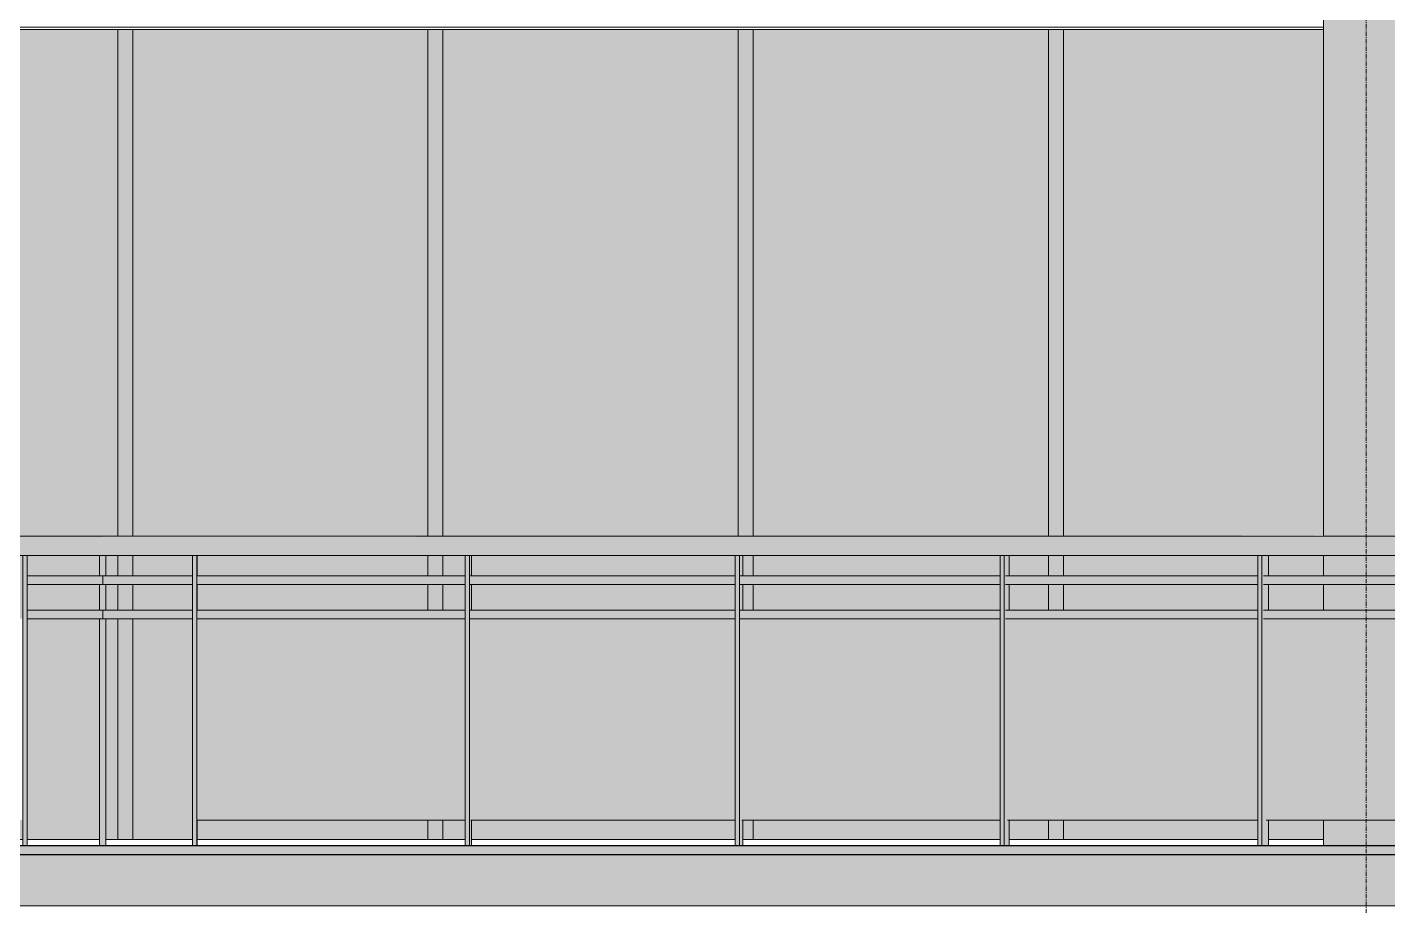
# Model space of a CAD drawing. Header units: inches. Extents: x -55396 to -733, y -290 to 853.
# Drawn here: x -11134.7 to -10976, y -6 to 96.5 of the extents above; entities that cross this region are included whole.
import ezdxf

# ---------------------------------------------------------------- set-up
doc = ezdxf.new("R2010")
doc.units = ezdxf.units.IN
doc.header["$MEASUREMENT"] = 0
doc.linetypes.add('Grid Line 1_2_', pattern=[0.875, 0.5, -0.125, 0.125, -0.125])
for name, color, linetype, lineweight in [('A-FLOR', 192, 'Continuous', 9), ('A-FLOR-HRAL', 11, 'Continuous', 9), ('A-GLAZ-CURT', 52, 'Continuous', 9), ('A-GLAZ-CWMG', 51, 'Continuous', 9), ('C-BLDG-PADS', 91, 'Continuous', 9), ('S-BEAM', 12, 'Continuous', 9), ('S-GRID', 1, 'Continuous', 9)]:
    doc.layers.add(name, color=color, linetype=linetype, lineweight=lineweight)

# ---------------------------------------------------------------- blocks, each defined once
blk = doc.blocks.new('Girt_C - 10_D-1180340-Section 6')
at = {"layer": 'S-BEAM'}
blk.add_line((-23370.39, 96.52), (-23090.89, 96.52), dxfattribs=at)
blk = doc.blocks.new('Railing - 3_4_-939654-Section 6')
at = {"layer": 'A-FLOR-HRAL'}
h = blk.add_hatch(color=256, dxfattribs=at)
h.paths.add_polyline_path([(-24243.02, 1), (-24243.02, 27.5), (-24243.77, 27.5), (-24243.77, 1)], flags=0)
h.paths.add_polyline_path([(-24243.39, 28.5), (-24243.02, 28.5), (-24243.02, 31.5), (-24243.77, 31.5), (-24243.77, 28.5)], flags=0)
h.paths.add_polyline_path([(-24243.02, 32.5), (-24243.02, 34.87), (-24243.77, 34.87), (-24243.77, 32.5), (-24243.39, 32.5)], flags=0)
for p, q in [((-24243.02, 34.87), (-24243.77, 34.87)), ((-24243.77, 32.5), (-24243.77, 34.87)), ((-24243.02, 32.5), (-24243.02, 34.87)), ((-24243.77, 28.5), (-24243.77, 31.5)), ((-24243.02, 28.5), (-24243.02, 31.5)), ((-24243.77, 1), (-24243.77, 27.5)), ((-24243.02, 1), (-24243.02, 27.5))]:
    blk.add_line(p, q, dxfattribs=at)
blk = doc.blocks.new('Railing - 2_ x 1_2_-V418-Section 6')
at = {"layer": 'A-FLOR-HRAL'}
blk.add_hatch(color=256, dxfattribs=at).paths.add_polyline_path([(-24234.57, 1), (-24234.07, 1), (-24234.07, 34.87), (-24234.57, 34.87), (-24234.57, 17.83)], flags=0)
for p, q in [((-24234.07, 34.87), (-24234.57, 34.87)), ((-24234.57, 1), (-24234.57, 34.87)), ((-24234.07, 1), (-24234.07, 34.87))]:
    blk.add_line(p, q, dxfattribs=at)
blk = doc.blocks.new('Railing - 2_ x 1_2_-V421-Section 6')
at = {"layer": 'A-FLOR-HRAL'}
blk.add_hatch(color=256, dxfattribs=at).paths.add_polyline_path([(-23222.79, 1), (-23222.29, 1), (-23222.29, 34.87), (-23222.79, 34.87), (-23222.79, 17.83)], flags=0)
for p, q in [((-23222.29, 34.87), (-23222.79, 34.87)), ((-23222.79, 1), (-23222.79, 34.87)), ((-23222.23, 34.87), (-23222.29, 34.87)), ((-23222.29, 1), (-23222.29, 34.87)), ((-23222.23, 32.5), (-23222.23, 34.87)), ((-23222.23, 28.5), (-23222.23, 31.5)), ((-23222.23, 1), (-23222.23, 4))]:
    blk.add_line(p, q, dxfattribs=at)
blk = doc.blocks.new('Railing - 2_ 8_-V422-Section 6')
at = {"layer": 'A-FLOR-HRAL'}
blk.add_hatch(color=256, dxfattribs=at).paths.add_polyline_path([(-23190.98, 4), (-23190.98, 27.5), (-23222.25, 27.5), (-23222.25, 4), (-23219.01, 4)], flags=0)
blk.add_line((-23222.29, 4), (-23190.98, 4), dxfattribs=at)
blk = doc.blocks.new('Railing - 2_ x 1_2_-V423-Section 6')
at = {"layer": 'A-FLOR-HRAL'}
for points in [[(-23190.98, 1), (-23190.48, 1), (-23190.48, 34.87), (-23190.98, 34.87), (-23190.98, 17.83)], [(-23190.25, 1), (-23190.32, 27.5), (-23190.43, 27.5), (-23190.43, 28.5), (-23190.25, 28.5), (-23190.25, 31.5), (-23190.43, 31.5), (-23190.43, 32.5), (-23190.25, 32.5), (-23190.25, 34.87), (-23190.48, 34.87), (-23190.48, 1), (-23190.32, 1)]]:
    blk.add_hatch(color=256, dxfattribs=at).paths.add_polyline_path(points, flags=0)
for p, q in [((-23190.48, 34.87), (-23190.98, 34.87)), ((-23190.98, 1), (-23190.98, 34.87)), ((-23190.25, 34.87), (-23190.48, 34.87)), ((-23190.48, 1), (-23190.48, 34.87)), ((-23190.25, 32.5), (-23190.25, 34.87)), ((-23190.25, 28.5), (-23190.25, 31.5)), ((-23190.25, 1), (-23190.25, 4))]:
    blk.add_line(p, q, dxfattribs=at)
blk = doc.blocks.new('Railing - 2_ 8_-V424-Section 6')
at = {"layer": 'A-FLOR-HRAL'}
blk.add_hatch(color=256, dxfattribs=at).paths.add_polyline_path([(-23159.5, 4), (-23159.5, 27.5), (-23190.32, 27.5), (-23190.32, 4), (-23184.45, 4)], flags=0)
blk.add_line((-23190.32, 4), (-23159.5, 4), dxfattribs=at)
blk = doc.blocks.new('Railing - 2_ x 1_2_-V425-Section 6')
at = {"layer": 'A-FLOR-HRAL'}
for points in [[(-23159.5, 1), (-23159.01, 1), (-23159.01, 34.87), (-23159.5, 34.87), (-23159.5, 17.83)], [(-23158.6, 1), (-23158.6, 4), (-23158.73, 4), (-23158.73, 27.5), (-23158.92, 27.5), (-23158.92, 28.5), (-23158.6, 28.5), (-23158.6, 31.5), (-23158.92, 31.5), (-23158.92, 32.5), (-23158.6, 32.5), (-23158.6, 34.87), (-23159.01, 34.87), (-23159.01, 1), (-23158.73, 1)]]:
    blk.add_hatch(color=256, dxfattribs=at).paths.add_polyline_path(points, flags=0)
for p, q in [((-23159.01, 34.87), (-23159.5, 34.87)), ((-23159.5, 1), (-23159.5, 34.87)), ((-23158.6, 34.87), (-23159.01, 34.87)), ((-23159.01, 1), (-23159.01, 34.87)), ((-23158.6, 32.5), (-23158.6, 34.87)), ((-23158.6, 28.5), (-23158.6, 31.5)), ((-23158.6, 1), (-23158.6, 4))]:
    blk.add_line(p, q, dxfattribs=at)
blk = doc.blocks.new('Railing - 2_ 8_-V426-Section 6')
at = {"layer": 'A-FLOR-HRAL'}
blk.add_hatch(color=256, dxfattribs=at).paths.add_polyline_path([(-23128.6, 4), (-23128.6, 27.5), (-23158.73, 27.5), (-23158.73, 4), (-23149.89, 4)], flags=0)
blk.add_line((-23158.73, 4), (-23128.6, 4), dxfattribs=at)
blk = doc.blocks.new('Railing - 2_ x 1_2_-V427-Section 6')
at = {"layer": 'A-FLOR-HRAL'}
for points in [[(-23128.6, 1), (-23128.12, 1), (-23128.12, 34.87), (-23128.6, 34.87), (-23128.6, 17.83)], [(-23127.54, 1), (-23127.54, 4), (-23127.73, 4), (-23127.73, 27.5), (-23127.99, 27.5), (-23127.99, 28.5), (-23127.54, 28.5), (-23127.54, 31.5), (-23127.99, 31.5), (-23127.99, 32.5), (-23127.54, 32.5), (-23127.54, 34.87), (-23128.12, 34.87), (-23128.12, 1), (-23127.73, 1)]]:
    blk.add_hatch(color=256, dxfattribs=at).paths.add_polyline_path(points, flags=0)
for p, q in [((-23128.12, 34.87), (-23128.6, 34.87)), ((-23128.6, 1), (-23128.6, 34.87)), ((-23127.54, 34.87), (-23128.12, 34.87)), ((-23128.12, 1), (-23128.12, 34.87)), ((-23127.54, 32.5), (-23127.54, 34.87)), ((-23127.54, 28.5), (-23127.54, 31.5)), ((-23127.54, 1), (-23127.54, 4))]:
    blk.add_line(p, q, dxfattribs=at)
blk = doc.blocks.new('Railing - 2_ 8_-V428-Section 6')
at = {"layer": 'A-FLOR-HRAL'}
blk.add_hatch(color=256, dxfattribs=at).paths.add_polyline_path([(-23115.33, 4), (-23098.53, 4), (-23098.53, 27.5), (-23127.73, 27.5), (-23127.73, 4)], flags=0)
blk.add_line((-23127.73, 4), (-23098.53, 4), dxfattribs=at)
blk = doc.blocks.new('Railing - 2_ x 1_2_-V429-Section 6')
at = {"layer": 'A-FLOR-HRAL'}
for points in [[(-23098.53, 1), (-23098.07, 1), (-23098.07, 34.87), (-23098.53, 34.87), (-23098.53, 17.83)], [(-23097.56, 1), (-23097.31, 1), (-23097.31, 4), (-23097.56, 4), (-23097.56, 27.5), (-23097.9, 27.5), (-23097.9, 28.5), (-23097.31, 28.5), (-23097.31, 31.5), (-23097.9, 31.5), (-23097.9, 32.5), (-23097.31, 32.5), (-23097.31, 34.87), (-23098.07, 34.87), (-23098.07, 1)]]:
    blk.add_hatch(color=256, dxfattribs=at).paths.add_polyline_path(points, flags=0)
for p, q in [((-23098.07, 34.87), (-23098.53, 34.87)), ((-23098.53, 1), (-23098.53, 34.87)), ((-23097.31, 34.87), (-23098.07, 34.87)), ((-23098.07, 1), (-23098.07, 34.87)), ((-23097.31, 32.5), (-23097.31, 34.87)), ((-23097.31, 28.5), (-23097.31, 31.5)), ((-23097.31, 1), (-23097.31, 4))]:
    blk.add_line(p, q, dxfattribs=at)
blk = doc.blocks.new('Railing - 2_ 8_-V430-Section 6')
at = {"layer": 'A-FLOR-HRAL'}
blk.add_hatch(color=256, dxfattribs=at).paths.add_polyline_path([(-23069.52, 4), (-23069.52, 27.5), (-23097.56, 27.5), (-23097.56, 4), (-23080.77, 4)], flags=0)
blk.add_line((-23097.56, 4), (-23069.52, 4), dxfattribs=at)
blk = doc.blocks.new('Railing - Railing-939582-Section 6')
at = {"layer": 'A-FLOR-HRAL'}
for points in [[(-23746.04, 36), (-23233.26, 36), (-23233.26, 37.12), (-23280.95, 37.12), (-23314.05, 37.12), (-23793.5, 37.12), (-23849.72, 37.11), (-23863.85, 37.11), (-23888.64, 37.12), (-23964.01, 37.12), (-23982.9, 37.12), (-24038.36, 37.12), (-24056.72, 37.1), (-24115.03, 37.12), (-24128.25, 37.11), (-24243.39, 37.12), (-24243.39, 36), (-23746.21, 36)], [(-23075.86, 36), (-22909.41, 36), (-22909.21, 36.51), (-22908.92, 36.8), (-22908.19, 37.07), (-22908, 37.11), (-22925.26, 37.12), (-22942.54, 37.1), (-22956.82, 37.12), (-23030, 37.12), (-23072.74, 37.12), (-23233.26, 37.03), (-23233.26, 36), (-23079.17, 36)], [(-24196.78, 34.87), (-24163.47, 34.88), (-23690.19, 34.87), (-23233.26, 34.93), (-23233.26, 36), (-24243.39, 36), (-24243.39, 34.88), (-24200.25, 34.89)], [(-23069.44, 34.87), (-22908.49, 34.99), (-22908.92, 35.2), (-22909.27, 35.54), (-22909.41, 36), (-23093.63, 36), (-23093.63, 36), (-23233.26, 36), (-23233.26, 34.88), (-23158.53, 34.89), (-23137.96, 34.88), (-23070.04, 34.88)]]:
    blk.add_hatch(color=256, dxfattribs=at).paths.add_polyline_path(points, flags=0)
h = blk.add_hatch(color=256, dxfattribs=at)
h.paths.add_polyline_path([(-24243.39, 31.5), (-24234.57, 31.5), (-24234.57, 32.5), (-24243.39, 32.48)], flags=0)
h.paths.add_polyline_path([(-23233.26, 31.5), (-23233.26, 32.5), (-23242.07, 32.48), (-23242.07, 31.5), (-23236.29, 31.5)], flags=0)
h.paths.add_polyline_path([(-24234.07, 31.5), (-24202.57, 31.5), (-24202.57, 32.5), (-24234.07, 32.48)], flags=0)
h.paths.add_polyline_path([(-23242.57, 31.5), (-23242.57, 32.5), (-23274.07, 32.48), (-23274.07, 31.5), (-23244.93, 31.5)], flags=0)
h.paths.add_polyline_path([(-24202.07, 31.5), (-24170.57, 31.5), (-24170.57, 32.5), (-24202.07, 32.48)], flags=0)
h.paths.add_polyline_path([(-24170.07, 31.5), (-24138.57, 31.5), (-24138.57, 32.5), (-24170.07, 32.48)], flags=0)
h.paths.add_polyline_path([(-23274.57, 31.5), (-23274.57, 32.5), (-23306.07, 32.48), (-23306.07, 31.5), (-23279.49, 31.5)], flags=0)
h.paths.add_polyline_path([(-24138.07, 31.5), (-24106.57, 31.5), (-24106.57, 32.5), (-24138.07, 32.48)], flags=0)
h.paths.add_polyline_path([(-23306.57, 31.5), (-23306.57, 32.5), (-23338.07, 32.48), (-23338.07, 31.5), (-23314.05, 31.5)], flags=0)
h.paths.add_polyline_path([(-24106.07, 31.5), (-24074.57, 31.5), (-24074.57, 32.5), (-24106.07, 32.48)], flags=0)
h.paths.add_polyline_path([(-23338.57, 31.5), (-23338.57, 32.5), (-23370.07, 32.48), (-23370.07, 31.5), (-23339.97, 31.5)], flags=0)
h.paths.add_polyline_path([(-24074.07, 31.5), (-24042.57, 31.5), (-24042.57, 32.5), (-24074.07, 32.48)], flags=0)
h.paths.add_polyline_path([(-24042.07, 31.5), (-24010.57, 31.5), (-24010.57, 32.5), (-24042.07, 32.48)], flags=0)
h.paths.add_polyline_path([(-23370.57, 31.5), (-23370.57, 32.5), (-23402.07, 32.48), (-23402.07, 31.5), (-23374.53, 31.5)], flags=0)
h.paths.add_polyline_path([(-24010.07, 31.5), (-23978.57, 31.5), (-23978.57, 32.5), (-24010.07, 32.48)], flags=0)
h.paths.add_polyline_path([(-23402.57, 31.5), (-23402.57, 32.5), (-23434.07, 32.48), (-23434.07, 31.5), (-23409.09, 31.5)], flags=0)
h.paths.add_polyline_path([(-23978.07, 31.5), (-23946.57, 31.5), (-23946.57, 32.5), (-23978.07, 32.48)], flags=0)
h.paths.add_polyline_path([(-23946.07, 31.5), (-23914.57, 31.5), (-23914.57, 32.5), (-23946.07, 32.48)], flags=0)
h.paths.add_polyline_path([(-23434.57, 31.5), (-23434.57, 32.5), (-23466.07, 32.48), (-23466.07, 31.5), (-23435.01, 31.5)], flags=0)
h.paths.add_polyline_path([(-23914.07, 31.5), (-23882.57, 31.5), (-23882.57, 32.5), (-23914.07, 32.48)], flags=0)
h.paths.add_polyline_path([(-23466.57, 31.5), (-23466.57, 32.5), (-23498.07, 32.48), (-23498.07, 31.5), (-23469.57, 31.5)], flags=0)
h.paths.add_polyline_path([(-23882.07, 31.5), (-23850.57, 31.5), (-23850.57, 32.5), (-23882.07, 32.48)], flags=0)
h.paths.add_polyline_path([(-23498.57, 31.5), (-23498.57, 32.5), (-23530.07, 32.48), (-23530.04, 31.5), (-23504.13, 31.5)], flags=0)
h.paths.add_polyline_path([(-23850.07, 31.5), (-23818.57, 31.5), (-23818.57, 32.5), (-23850.07, 32.48)], flags=0)
h.paths.add_polyline_path([(-23818.07, 31.5), (-23786.57, 31.5), (-23786.57, 32.5), (-23818.07, 32.48)], flags=0)
h.paths.add_polyline_path([(-23530.57, 31.5), (-23530.57, 32.5), (-23562.07, 32.48), (-23562.07, 31.5), (-23538.68, 31.5)], flags=0)
h.paths.add_polyline_path([(-23786.07, 31.5), (-23754.57, 31.5), (-23754.57, 32.5), (-23786.07, 32.48)], flags=0)
h.paths.add_polyline_path([(-23562.57, 31.5), (-23562.57, 32.5), (-23594.07, 32.48), (-23594.07, 31.5), (-23564.6, 31.5)], flags=0)
h.paths.add_polyline_path([(-23754.07, 31.5), (-23722.57, 31.5), (-23722.57, 32.5), (-23754.07, 32.48)], flags=0)
h.paths.add_polyline_path([(-23594.57, 31.5), (-23594.57, 32.5), (-23626.07, 32.48), (-23626.07, 31.5), (-23599.16, 31.5)], flags=0)
h.paths.add_polyline_path([(-23722.07, 31.5), (-23690.57, 31.5), (-23690.57, 32.5), (-23722.07, 32.48)], flags=0)
h.paths.add_polyline_path([(-23690.07, 31.5), (-23658.57, 31.5), (-23658.57, 32.5), (-23690.07, 32.48)], flags=0)
h.paths.add_polyline_path([(-23626.57, 31.5), (-23626.57, 32.5), (-23658.07, 32.48), (-23658.07, 31.5), (-23633.72, 31.5)], flags=0)
h = blk.add_hatch(color=256, dxfattribs=at)
h.paths.add_polyline_path([(-23233.26, 31.5), (-23222.79, 31.5), (-23222.79, 32.5), (-23233.26, 32.48)], flags=0)
h.paths.add_polyline_path([(-23089.41, 31.5), (-23069.52, 31.5), (-23069.52, 32.5), (-23097.9, 32.48), (-23097.9, 31.5), (-23093.08, 31.5)], flags=0)
h.paths.add_polyline_path([(-23222.28, 31.5), (-23190.98, 31.5), (-23190.98, 32.5), (-23222.28, 32.48), (-23222.28, 31.66)], flags=0)
h.paths.add_polyline_path([(-22914.12, 31.5), (-22914, 31.52), (-22914, 32.5), (-22929.18, 32.48), (-22929.18, 31.5), (-22916.62, 31.5)], flags=0)
h.paths.add_polyline_path([(-22908.31, 31.5), (-22908.31, 32.5), (-22913.35, 32.48), (-22913.35, 31.5)], flags=0)
h.paths.add_polyline_path([(-23068.85, 31.5), (-23041.81, 31.5), (-23041.81, 32.5), (-23068.85, 32.48), (-23068.85, 31.54)], flags=0)
h.paths.add_polyline_path([(-23105.23, 31.5), (-23098.53, 31.5), (-23098.53, 32.5), (-23127.99, 32.48), (-23127.99, 31.5), (-23106.69, 31.5)], flags=0)
h.paths.add_polyline_path([(-22929.83, 31.5), (-22929.83, 32.5), (-22947.4, 32.48), (-22947.4, 31.5), (-22933.9, 31.5)], flags=0)
h.paths.add_polyline_path([(-23190.43, 31.5), (-23159.5, 31.5), (-23159.5, 32.5), (-23190.43, 32.48), (-23190.43, 32.22)], flags=0)
h.paths.add_polyline_path([(-22949.36, 31.5), (-22948.06, 31.5), (-22948.06, 32.5), (-22967.87, 32.48), (-22967.87, 31.5), (-22951.18, 31.5)], flags=0)
h.paths.add_polyline_path([(-23041.15, 31.5), (-23015.6, 31.5), (-23015.6, 32.5), (-23041.15, 32.48), (-23041.15, 31.99)], flags=0)
h.paths.add_polyline_path([(-23130.01, 31.5), (-23128.6, 31.5), (-23128.6, 32.5), (-23158.92, 32.48), (-23158.92, 31.5), (-23132.61, 31.5)], flags=0)
h.paths.add_polyline_path([(-22968.54, 31.5), (-22968.54, 32.5), (-22990.45, 32.48), (-22990.45, 31.5), (-22975.1, 31.5)], flags=0)
h.paths.add_polyline_path([(-23014.91, 31.5), (-22991.12, 31.5), (-22991.12, 32.5), (-23014.91, 32.43)], flags=0)
h = blk.add_hatch(color=256, dxfattribs=at)
h.paths.add_polyline_path([(-23722.57, 27.5), (-23722.57, 28.5), (-23754.07, 28.5), (-23754.07, 27.5), (-23737.4, 27.5)], flags=0)
h.paths.add_polyline_path([(-24238.51, 27.5), (-24234.57, 27.5), (-24234.57, 28.5), (-24243.39, 28.5), (-24243.39, 27.5)], flags=0)
h.paths.add_polyline_path([(-23233.26, 27.5), (-23233.26, 28.5), (-23242.07, 28.5), (-23242.07, 27.5), (-23236.29, 27.5)], flags=0)
h.paths.add_polyline_path([(-24234.07, 27.5), (-24202.57, 27.5), (-24202.57, 28.5), (-24234.07, 28.5), (-24234.07, 27.6)], flags=0)
h.paths.add_polyline_path([(-24202.07, 27.5), (-24170.57, 27.5), (-24170.57, 28.5), (-24202.07, 28.5), (-24202.07, 27.6)], flags=0)
h.paths.add_polyline_path([(-23242.57, 27.5), (-23242.57, 28.5), (-23274.07, 28.5), (-23274.07, 27.5), (-23253.57, 27.5)], flags=0)
h.paths.add_polyline_path([(-24170.07, 27.5), (-24138.57, 27.5), (-24138.57, 28.5), (-24170.07, 28.5), (-24170.07, 27.6)], flags=0)
h.paths.add_polyline_path([(-24138.07, 27.5), (-24106.57, 27.5), (-24106.57, 28.5), (-24138.07, 28.5), (-24138.07, 27.6)], flags=0)
h.paths.add_polyline_path([(-23274.57, 27.5), (-23274.57, 28.5), (-23306.07, 28.5), (-23306.07, 27.5), (-23288.13, 27.5)], flags=0)
h.paths.add_polyline_path([(-24106.07, 27.5), (-24074.57, 27.5), (-24074.57, 28.5), (-24106.07, 28.5), (-24106.07, 27.6)], flags=0)
h.paths.add_polyline_path([(-24074.07, 27.5), (-24042.57, 27.5), (-24042.57, 28.5), (-24074.07, 28.5), (-24074.07, 27.6)], flags=0)
h.paths.add_polyline_path([(-23306.57, 27.5), (-23306.57, 28.5), (-23338.07, 28.5), (-23338.07, 27.5), (-23322.69, 27.5)], flags=0)
h.paths.add_polyline_path([(-24042.07, 27.5), (-24010.57, 27.5), (-24010.57, 28.5), (-24042.07, 28.5), (-24042.07, 27.6)], flags=0)
h.paths.add_polyline_path([(-24010.07, 27.5), (-23978.57, 27.5), (-23978.57, 28.5), (-24010.07, 28.5), (-24010.07, 27.6)], flags=0)
h.paths.add_polyline_path([(-23338.57, 27.5), (-23338.57, 28.5), (-23370.07, 28.5), (-23370.07, 27.5), (-23339.97, 27.5)], flags=0)
h.paths.add_polyline_path([(-23978.07, 27.5), (-23946.57, 27.5), (-23946.57, 28.5), (-23978.07, 28.5), (-23978.07, 27.6)], flags=0)
h.paths.add_polyline_path([(-23946.07, 27.5), (-23914.57, 27.5), (-23914.57, 28.5), (-23946.07, 28.5), (-23946.07, 27.6)], flags=0)
h.paths.add_polyline_path([(-23370.57, 27.5), (-23370.57, 28.5), (-23402.07, 28.5), (-23402.07, 27.5), (-23374.53, 27.5)], flags=0)
h.paths.add_polyline_path([(-23914.07, 27.5), (-23882.57, 27.5), (-23882.57, 28.5), (-23914.07, 28.5), (-23914.07, 27.6)], flags=0)
h.paths.add_polyline_path([(-23882.07, 27.5), (-23850.57, 27.5), (-23850.57, 28.5), (-23882.07, 28.5), (-23882.07, 27.6)], flags=0)
h.paths.add_polyline_path([(-23402.57, 27.5), (-23402.57, 28.5), (-23434.07, 28.5), (-23434.07, 27.5), (-23409.09, 27.5)], flags=0)
h.paths.add_polyline_path([(-23850.07, 27.5), (-23818.57, 27.5), (-23818.57, 28.5), (-23850.07, 28.5), (-23850.07, 27.6)], flags=0)
h.paths.add_polyline_path([(-23818.07, 27.5), (-23786.57, 27.5), (-23786.57, 28.5), (-23818.07, 28.5), (-23818.07, 27.6)], flags=0)
h.paths.add_polyline_path([(-23434.57, 27.5), (-23434.57, 28.5), (-23466.07, 28.5), (-23466.07, 27.5), (-23443.65, 27.5)], flags=0)
h.paths.add_polyline_path([(-23786.07, 27.5), (-23754.57, 27.5), (-23754.57, 28.5), (-23786.07, 28.5), (-23786.07, 27.6)], flags=0)
h.paths.add_polyline_path([(-23466.57, 27.5), (-23466.57, 28.5), (-23498.07, 28.5), (-23498.07, 27.5), (-23478.21, 27.5)], flags=0)
h.paths.add_polyline_path([(-23722.07, 27.5), (-23690.57, 27.5), (-23690.57, 28.5), (-23722.07, 28.5), (-23722.07, 27.6)], flags=0)
h.paths.add_polyline_path([(-23690.07, 27.5), (-23658.57, 27.5), (-23658.57, 28.5), (-23690.07, 28.5), (-23690.07, 27.6)], flags=0)
h.paths.add_polyline_path([(-23498.57, 27.5), (-23498.57, 28.5), (-23530.07, 28.5), (-23530.04, 27.5), (-23512.77, 27.5)], flags=0)
h.paths.add_polyline_path([(-23658.07, 27.5), (-23626.57, 27.5), (-23626.57, 28.5), (-23658.07, 28.5), (-23658.07, 27.6)], flags=0)
h.paths.add_polyline_path([(-23626.07, 27.5), (-23594.57, 27.5), (-23594.57, 28.5), (-23626.07, 28.5), (-23626.07, 27.6)], flags=0)
h.paths.add_polyline_path([(-23530.57, 27.5), (-23530.57, 28.5), (-23562.07, 28.5), (-23562.07, 27.5), (-23547.32, 27.5)], flags=0)
h.paths.add_polyline_path([(-23594.07, 27.5), (-23562.57, 27.5), (-23562.57, 28.5), (-23594.07, 28.5), (-23594.07, 27.6)], flags=0)
h = blk.add_hatch(color=256, dxfattribs=at)
h.paths.add_polyline_path([(-23041.81, 27.5), (-23041.81, 28.5), (-23068.85, 28.5), (-23068.85, 27.5), (-23046.22, 27.5)], flags=0)
h.paths.add_polyline_path([(-23222.79, 27.5), (-23222.79, 28.5), (-23233.26, 28.5), (-23233.26, 27.5)], flags=0)
h.paths.add_polyline_path([(-23222.28, 27.5), (-23190.98, 27.5), (-23190.98, 28.5), (-23222.28, 28.5), (-23222.28, 27.6)], flags=0)
h.paths.add_polyline_path([(-23190.43, 27.5), (-23159.5, 27.5), (-23159.5, 28.5), (-23190.43, 28.5), (-23190.43, 27.6)], flags=0)
h.paths.add_polyline_path([(-22914.12, 27.5), (-22914, 27.52), (-22914, 28.5), (-22929.18, 28.5), (-22929.18, 27.5), (-22920.36, 27.5)], flags=0)
h.paths.add_polyline_path([(-22908.31, 27.5), (-22908.31, 28.5), (-22913.35, 28.5), (-22913.35, 27.5)], flags=0)
h.paths.add_polyline_path([(-23158.92, 27.5), (-23128.6, 27.5), (-23128.6, 28.5), (-23158.92, 28.5), (-23158.92, 27.6)], flags=0)
h.paths.add_polyline_path([(-23127.99, 27.5), (-23098.53, 27.5), (-23098.53, 28.5), (-23127.99, 28.5), (-23127.99, 27.6)], flags=0)
h.paths.add_polyline_path([(-22929.83, 27.5), (-22929.83, 28.5), (-22947.4, 28.5), (-22947.4, 27.5), (-22934.07, 27.5)], flags=0)
h.paths.add_polyline_path([(-23097.9, 27.5), (-23069.52, 27.5), (-23069.52, 28.5), (-23097.9, 28.5), (-23097.9, 27.6)], flags=0)
h.paths.add_polyline_path([(-22948.06, 27.5), (-22948.06, 28.5), (-22967.87, 28.5), (-22967.87, 27.5), (-22949.36, 27.5)], flags=0)
h.paths.add_polyline_path([(-23041.15, 27.5), (-23015.6, 27.5), (-23015.6, 28.5), (-23041.15, 28.5), (-23041.15, 27.6)], flags=0)
h.paths.add_polyline_path([(-22968.54, 27.5), (-22968.54, 28.5), (-22990.45, 28.5), (-22990.45, 27.5), (-22975.1, 27.5)], flags=0)
h.paths.add_polyline_path([(-23014.91, 27.5), (-22991.12, 27.5), (-22991.12, 28.5), (-23014.91, 28.43), (-23014.91, 27.6)], flags=0)
for p, q in [((-23233.26, 37.12), (-24243.39, 37.12)), ((-24243.39, 34.87), (-23233.26, 34.87)), ((-23242.07, 32.5), (-23233.26, 32.5)), ((-23233.26, 31.5), (-23233.26, 32.5)), ((-23233.26, 32.5), (-23222.79, 32.5)), ((-23222.29, 32.5), (-23190.97, 32.5)), ((-23190.48, 32.5), (-23159.49, 32.5)), ((-23158.91, 32.5), (-23128.59, 32.5)), ((-23127.98, 32.5), (-23098.51, 32.5)), ((-23097.88, 32.5), (-23069.52, 32.5)), ((-23233.26, 31.5), (-23242.07, 31.5)), ((-23222.79, 31.5), (-23233.26, 31.5)), ((-23190.97, 31.5), (-23222.29, 31.5)), ((-23159.49, 31.5), (-23190.48, 31.5)), ((-23128.59, 31.5), (-23158.91, 31.5)), ((-23098.51, 31.5), (-23127.98, 31.5)), ((-23069.52, 31.5), (-23097.88, 31.5)), ((-23242.07, 28.5), (-23233.26, 28.5)), ((-23233.26, 27.5), (-23242.07, 27.5)), ((-23233.26, 27.5), (-23233.26, 28.5)), ((-23233.26, 28.5), (-23222.79, 28.5)), ((-23222.79, 27.5), (-23233.26, 27.5)), ((-23222.29, 28.5), (-23190.97, 28.5)), ((-23190.97, 27.5), (-23222.29, 27.5)), ((-23190.48, 28.5), (-23159.49, 28.5)), ((-23159.49, 27.5), (-23190.48, 27.5)), ((-23158.91, 28.5), (-23128.59, 28.5)), ((-23128.59, 27.5), (-23158.91, 27.5)), ((-23127.98, 28.5), (-23098.51, 28.5)), ((-23098.51, 27.5), (-23127.98, 27.5)), ((-23097.88, 28.5), (-23069.52, 28.5)), ((-23069.52, 27.5), (-23097.88, 27.5))]:
    blk.add_line(p, q, dxfattribs=at)
at = {"layer": 'A-FLOR-HRAL', "flags": 128}
for points in [[(-23072.58, 37.12), (-23083.41, 37.12), (-23094.4, 37.12), (-23105.55, 37.12), (-23116.84, 37.12), (-23128.26, 37.12), (-23139.8, 37.12), (-23151.44, 37.12), (-23163.17, 37.12), (-23174.98, 37.12), (-23186.85, 37.12), (-23198.78, 37.12), (-23210.74, 37.12), (-23222.73, 37.12), (-23233.26, 37.12)], [(-23072.58, 34.87), (-23083.41, 34.87), (-23094.4, 34.87), (-23105.55, 34.87), (-23116.84, 34.87), (-23128.26, 34.87), (-23139.8, 34.87), (-23151.44, 34.87), (-23163.17, 34.87), (-23174.98, 34.87), (-23186.85, 34.87), (-23198.78, 34.87), (-23210.74, 34.87), (-23222.73, 34.87), (-23233.26, 34.87)]]:
    blk.add_lwpolyline(points, dxfattribs=at)
for name, p in [('Railing - 2_ x 1_2_-V418-Section 6', (992, 0)), ('Railing - 3_4_-939654-Section 6', (1010.13, 0)), ('Railing - 2_ x 1_2_-V421-Section 6', (0, 0)), ('Railing - 2_ x 1_2_-V423-Section 6', (0, 0)), ('Railing - 2_ x 1_2_-V425-Section 6', (0, 0)), ('Railing - 2_ x 1_2_-V427-Section 6', (0, 0)), ('Railing - 2_ x 1_2_-V429-Section 6', (0, 0)), ('Railing - 2_ 8_-V422-Section 6', (0, 0)), ('Railing - 2_ 8_-V424-Section 6', (0, 0)), ('Railing - 2_ 8_-V426-Section 6', (0, 0)), ('Railing - 2_ 8_-V428-Section 6', (0, 0)), ('Railing - 2_ 8_-V430-Section 6', (0, 0))]:
    blk.add_blockref(name, p)
blk = doc.blocks.new('columns and girder2 - one-V461-Section 6')
at = {"layer": 'S-BEAM'}
h = blk.add_hatch(color=256, dxfattribs=at)
h.paths.add_polyline_path([(-23080.89, 1), (-23080.89, 4), (-23090.89, 4), (-23090.89, 1)], flags=0)
h.paths.add_polyline_path([(-23081.12, 28.5), (-23080.89, 28.52), (-23080.89, 31.5), (-23090.89, 31.5), (-23090.89, 28.5), (-23089.41, 28.5)], flags=0)
h.paths.add_polyline_path([(-23081.12, 32.5), (-23080.89, 32.5), (-23080.89, 34.88), (-23090.89, 34.88), (-23090.89, 32.5), (-23081.71, 32.5)], flags=0)
h.paths.add_polyline_path([(-23083.02, 37.1), (-23080.89, 37.12), (-23080.89, 118.85), (-23090.89, 118.85), (-23090.89, 37.12), (-23083.81, 37.11)], flags=0)
for p, q in [((-23090.89, 118.85), (-23090.89, 37.12)), ((-23090.89, 34.88), (-23090.89, 32.5)), ((-23090.89, 31.5), (-23090.89, 28.5)), ((-23090.89, 4), (-23090.89, 1))]:
    blk.add_line(p, q, dxfattribs=at)
blk = doc.blocks.new('System Panel - Interior Glazing-V499-Section 6')
at = {"layer": 'A-GLAZ-CURT'}
h = blk.add_hatch(color=256, dxfattribs=at)
h.paths.add_polyline_path([(-23265.95, 1.75), (-23242.57, 1.75), (-23242.57, 4), (-23265.95, 4)], flags=0)
h.paths.add_polyline_path([(-23233.63, 1.75), (-23233.63, 27.5), (-23242.07, 27.5), (-23242.07, 1.75)], flags=0)
h.paths.add_polyline_path([(-23232.88, 1.75), (-23231.52, 1.75), (-23231.52, 27.5), (-23232.88, 27.5), (-23232.88, 17.83)], flags=0)
h.paths.add_polyline_path([(-23244.93, 28.5), (-23242.57, 28.5), (-23242.57, 31.5), (-23265.95, 31.5), (-23265.95, 28.5), (-23253.57, 28.5)], flags=0)
h.paths.add_polyline_path([(-23242.07, 28.5), (-23233.63, 28.5), (-23233.63, 31.5), (-23242.07, 31.5)], flags=0)
h.paths.add_polyline_path([(-23231.52, 28.5), (-23231.52, 31.5), (-23232.88, 31.5), (-23232.88, 28.5)], flags=0)
h.paths.add_polyline_path([(-23258.83, 32.5), (-23242.57, 32.5), (-23242.57, 34.87), (-23242.07, 34.87), (-23242.07, 32.5), (-23233.63, 32.5), (-23233.63, 34.87), (-23232.88, 34.87), (-23232.88, 32.5), (-23231.52, 32.5), (-23231.52, 34.88), (-23265.95, 34.88), (-23265.95, 32.5), (-23260.88, 32.5)], flags=0)
h.paths.add_polyline_path([(-23261.89, 37.12), (-23231.52, 37.12), (-23231.52, 96.25), (-23265.95, 96.25), (-23265.95, 37.12), (-23262.21, 37.12)], flags=0)
for p, q in [((-23231.52, 96.25), (-23265.95, 96.25)), ((-23265.95, 1.75), (-23242.57, 1.75)), ((-23242.07, 1.75), (-23233.63, 1.75)), ((-23232.88, 1.75), (-23231.52, 1.75))]:
    blk.add_line(p, q, dxfattribs=at)
blk = doc.blocks.new('System Panel - Interior Glazing-V500-Section 6')
at = {"layer": 'A-GLAZ-CURT'}
h = blk.add_hatch(color=256, dxfattribs=at)
h.paths.add_polyline_path([(-23229.77, 1.75), (-23222.79, 1.75), (-23222.79, 27.5), (-23229.77, 27.5), (-23229.77, 17.83)], flags=0)
h.paths.add_polyline_path([(-23195.33, 1.75), (-23195.33, 4), (-23222.23, 4), (-23222.23, 1.75), (-23219.01, 1.75)], flags=0)
h.paths.add_polyline_path([(-23210.37, 28.5), (-23195.33, 28.5), (-23195.33, 31.5), (-23222.23, 31.5), (-23222.23, 28.5), (-23219.01, 28.5)], flags=0)
h.paths.add_polyline_path([(-23227.65, 28.5), (-23222.79, 28.5), (-23222.79, 31.5), (-23229.77, 31.5), (-23229.77, 28.5)], flags=0)
h.paths.add_polyline_path([(-23220.17, 32.5), (-23195.33, 32.5), (-23195.33, 34.89), (-23229.77, 34.88), (-23229.77, 32.5), (-23222.79, 32.5), (-23222.79, 34.87), (-23222.23, 34.86), (-23222.23, 32.5)], flags=0)
h.paths.add_polyline_path([(-23206.22, 37.11), (-23195.33, 37.12), (-23195.33, 96.25), (-23229.77, 96.25), (-23229.77, 37.12), (-23207.1, 37.11)], flags=0)
for p, q in [((-23195.33, 96.25), (-23229.77, 96.25)), ((-23229.77, 1.75), (-23222.79, 1.75)), ((-23222.23, 1.75), (-23195.33, 1.75))]:
    blk.add_line(p, q, dxfattribs=at)
blk = doc.blocks.new('System Panel - Interior Glazing-V501-Section 6')
at = {"layer": 'A-GLAZ-CURT'}
h = blk.add_hatch(color=256, dxfattribs=at)
h.paths.add_polyline_path([(-23190.25, 1.75), (-23159.5, 1.75), (-23159.5, 4), (-23190.25, 4)], flags=0)
h.paths.add_polyline_path([(-23190.98, 1.75), (-23190.98, 4), (-23193.58, 4), (-23193.58, 1.75)], flags=0)
h.paths.add_polyline_path([(-23159.5, 28.5), (-23159.5, 31.5), (-23190.25, 31.5), (-23190.25, 28.5), (-23167.17, 28.5)], flags=0)
h.paths.add_polyline_path([(-23193.09, 28.5), (-23190.98, 28.5), (-23190.98, 31.5), (-23193.58, 31.5), (-23193.58, 28.5)], flags=0)
h.paths.add_polyline_path([(-23193.09, 32.5), (-23190.98, 32.5), (-23190.98, 34.87), (-23190.25, 34.87), (-23190.25, 32.5), (-23159.5, 32.5), (-23159.5, 34.87), (-23193.58, 34.88), (-23193.58, 32.5)], flags=0)
h.paths.add_polyline_path([(-23193.58, 37.11), (-23159.14, 37.12), (-23159.14, 96.25), (-23193.58, 96.25), (-23193.58, 37.12), (-23193.58, 37.11)], flags=0)
for p, q in [((-23159.14, 96.25), (-23193.58, 96.25)), ((-23193.58, 1.75), (-23190.98, 1.75)), ((-23190.25, 1.75), (-23159.5, 1.75))]:
    blk.add_line(p, q, dxfattribs=at)
blk = doc.blocks.new('System Panel - Interior Glazing-V502-Section 6')
at = {"layer": 'A-GLAZ-CURT'}
h = blk.add_hatch(color=256, dxfattribs=at)
h.paths.add_polyline_path([(-23157.39, 1.75), (-23128.6, 1.75), (-23128.6, 4), (-23157.39, 4)], flags=0)
h.paths.add_polyline_path([(-23122.95, 1.75), (-23122.95, 4), (-23127.54, 4), (-23127.54, 1.75)], flags=0)
h.paths.add_polyline_path([(-23127.54, 28.5), (-23122.95, 28.5), (-23122.95, 31.5), (-23127.54, 31.5)], flags=0)
h.paths.add_polyline_path([(-23155.34, 28.5), (-23128.6, 28.5), (-23128.6, 31.5), (-23157.39, 31.5), (-23157.39, 28.5)], flags=0)
h.paths.add_polyline_path([(-23155.76, 32.5), (-23128.6, 32.5), (-23128.6, 34.87), (-23127.54, 34.87), (-23127.54, 32.5), (-23122.95, 32.5), (-23122.95, 34.88), (-23157.39, 34.88), (-23157.39, 32.5), (-23156, 32.5)], flags=0)
h.paths.add_polyline_path([(-23151.15, 37.12), (-23122.95, 37.12), (-23122.95, 96.25), (-23157.39, 96.25), (-23157.39, 37.12), (-23153.84, 37.12)], flags=0)
for p, q in [((-23122.95, 96.25), (-23157.39, 96.25)), ((-23157.39, 1.75), (-23128.6, 1.75)), ((-23127.54, 1.75), (-23122.95, 1.75))]:
    blk.add_line(p, q, dxfattribs=at)
blk = doc.blocks.new('System Panel - Interior Glazing-V503-Section 6')
at = {"layer": 'A-GLAZ-CURT'}
h = blk.add_hatch(color=256, dxfattribs=at)
h.paths.add_polyline_path([(-23121.2, 1.75), (-23098.53, 1.75), (-23098.53, 4), (-23121.2, 4)], flags=0)
h.paths.add_polyline_path([(-23090.89, 1.75), (-23090.89, 4), (-23097.31, 4), (-23097.31, 1.75)], flags=0)
h.paths.add_polyline_path([(-23117.54, 28.5), (-23098.53, 28.5), (-23098.53, 31.5), (-23121.2, 31.5), (-23121.2, 28.5)], flags=0)
h.paths.add_polyline_path([(-23090.89, 28.5), (-23090.89, 31.5), (-23097.31, 31.5), (-23097.31, 28.5), (-23093.08, 28.5)], flags=0)
h.paths.add_polyline_path([(-23093.08, 32.5), (-23090.89, 32.5), (-23090.89, 34.88), (-23121.2, 34.88), (-23121.16, 32.5), (-23098.53, 32.5), (-23098.53, 34.87), (-23097.31, 34.87), (-23097.31, 32.5), (-23093.63, 32.5)], flags=0)
h.paths.add_polyline_path([(-23121.2, 37.11), (-23090.89, 37.25), (-23090.89, 96.25), (-23121.2, 96.25), (-23121.2, 37.12)], flags=0)
for p, q in [((-23090.89, 96.25), (-23121.2, 96.25)), ((-23121.2, 1.75), (-23098.53, 1.75)), ((-23097.31, 1.75), (-23090.89, 1.75))]:
    blk.add_line(p, q, dxfattribs=at)
blk = doc.blocks.new('Rectangular Mullion - Interior 1_75_ x 4_5_-V541-Section 6')
at = {"layer": 'A-GLAZ-CWMG'}
h = blk.add_hatch(color=256, dxfattribs=at)
h.paths.add_polyline_path([(-23231.52, 1.75), (-23229.77, 1.75), (-23229.77, 27.5), (-23231.52, 27.5), (-23231.52, 17.83)], flags=0)
h.paths.add_polyline_path([(-23229.77, 28.5), (-23229.77, 31.5), (-23231.52, 31.5), (-23231.52, 28.5)], flags=0)
h.paths.add_polyline_path([(-23231.52, 32.5), (-23229.77, 32.5), (-23229.77, 34.88), (-23231.52, 34.88)], flags=0)
h.paths.add_polyline_path([(-23231.52, 37.12), (-23229.77, 37.12), (-23229.77, 96.25), (-23231.52, 96.25), (-23231.52, 37.12)], flags=0)
for p, q in [((-23231.52, 96.25), (-23229.77, 96.25)), ((-23231.52, 96.25), (-23231.52, 37.12)), ((-23229.77, 37.12), (-23229.77, 96.25)), ((-23231.52, 34.88), (-23231.52, 32.5)), ((-23229.77, 32.5), (-23229.77, 34.88)), ((-23231.52, 31.5), (-23231.52, 28.5)), ((-23229.77, 28.5), (-23229.77, 31.5)), ((-23231.52, 27.5), (-23231.52, 1.75)), ((-23229.77, 1.75), (-23229.77, 27.5)), ((-23229.77, 1.75), (-23231.52, 1.75))]:
    blk.add_line(p, q, dxfattribs=at)
blk = doc.blocks.new('Rectangular Mullion - Interior 1_75_ x 4_5_-V542-Section 6')
at = {"layer": 'A-GLAZ-CWMG'}
h = blk.add_hatch(color=256, dxfattribs=at)
h.paths.add_polyline_path([(-23193.58, 1.75), (-23193.58, 4), (-23195.33, 4), (-23195.33, 1.75)], flags=0)
h.paths.add_polyline_path([(-23195.33, 28.5), (-23193.58, 28.5), (-23193.58, 31.5), (-23195.33, 31.5), (-23195.33, 28.6)], flags=0)
h.paths.add_polyline_path([(-23195.33, 32.5), (-23193.58, 32.5), (-23193.58, 34.88), (-23195.33, 34.85), (-23195.33, 32.6)], flags=0)
h.paths.add_polyline_path([(-23195.33, 37.11), (-23193.58, 37.12), (-23193.58, 96.25), (-23195.33, 96.25), (-23195.33, 37.12)], flags=0)
for p, q in [((-23195.33, 96.25), (-23193.58, 96.25)), ((-23195.33, 96.25), (-23195.33, 37.11)), ((-23193.58, 37.11), (-23193.58, 96.25)), ((-23195.33, 34.9), (-23195.33, 32.5)), ((-23193.58, 32.5), (-23193.58, 34.89)), ((-23195.33, 31.5), (-23195.33, 28.5)), ((-23193.58, 28.5), (-23193.58, 31.5)), ((-23195.33, 4), (-23195.33, 1.75)), ((-23193.58, 1.75), (-23193.58, 4)), ((-23193.58, 1.75), (-23195.33, 1.75))]:
    blk.add_line(p, q, dxfattribs=at)
blk = doc.blocks.new('Rectangular Mullion - Interior 1_75_ x 4_5_-V543-Section 6')
at = {"layer": 'A-GLAZ-CWMG'}
h = blk.add_hatch(color=256, dxfattribs=at)
h.paths.add_polyline_path([(-23158.6, 1.75), (-23157.39, 1.75), (-23157.39, 4), (-23158.6, 4)], flags=0)
h.paths.add_polyline_path([(-23157.39, 28.5), (-23157.39, 31.5), (-23158.6, 31.5), (-23158.53, 28.5)], flags=0)
h.paths.add_polyline_path([(-23157.82, 32.5), (-23157.39, 32.5), (-23157.39, 34.89), (-23158.6, 34.87), (-23158.53, 32.5)], flags=0)
h.paths.add_polyline_path([(-23159.14, 37.12), (-23157.39, 37.12), (-23157.39, 96.25), (-23159.14, 96.25), (-23159.14, 37.12)], flags=0)
for p, q in [((-23159.14, 96.25), (-23157.39, 96.25)), ((-23159.14, 96.25), (-23159.14, 37.12)), ((-23157.39, 37.12), (-23157.39, 96.25)), ((-23157.39, 32.5), (-23157.39, 34.91)), ((-23157.39, 28.5), (-23157.39, 31.5)), ((-23157.39, 1.75), (-23157.39, 4)), ((-23157.39, 1.75), (-23158.6, 1.75))]:
    blk.add_line(p, q, dxfattribs=at)
blk = doc.blocks.new('Rectangular Mullion - Interior 1_75_ x 4_5_-V544-Section 6')
at = {"layer": 'A-GLAZ-CWMG'}
h = blk.add_hatch(color=256, dxfattribs=at)
h.paths.add_polyline_path([(-23121.2, 1.75), (-23121.2, 4), (-23122.95, 4), (-23122.95, 1.75)], flags=0)
h.paths.add_polyline_path([(-23121.2, 28.5), (-23121.2, 31.5), (-23122.95, 31.5), (-23122.95, 28.5)], flags=0)
h.paths.add_polyline_path([(-23122.94, 32.5), (-23121.2, 32.5), (-23121.2, 34.88), (-23122.95, 34.88), (-23122.95, 32.5)], flags=0)
h.paths.add_polyline_path([(-23121.31, 37.11), (-23121.2, 37.12), (-23121.2, 96.25), (-23122.95, 96.25), (-23122.95, 37.12)], flags=0)
for p, q in [((-23122.95, 96.25), (-23121.2, 96.25)), ((-23122.95, 96.25), (-23122.95, 37.11)), ((-23121.2, 37.11), (-23121.2, 96.25)), ((-23122.95, 34.88), (-23122.95, 32.5)), ((-23121.2, 32.5), (-23121.2, 34.89)), ((-23122.95, 31.5), (-23122.95, 28.5)), ((-23121.2, 28.5), (-23121.2, 31.5)), ((-23122.95, 4), (-23122.95, 1.75)), ((-23121.2, 1.75), (-23121.2, 4)), ((-23121.2, 1.75), (-23122.95, 1.75))]:
    blk.add_line(p, q, dxfattribs=at)

msp = doc.modelspace()

# ---------------------------------------------------------------- hatches: boundary and pattern name
at = {"layer": 'A-FLOR'}
msp.add_hatch(color=256, dxfattribs=at).paths.add_polyline_path([(-11630.01, 0), (-10800.36, 0), (-10800.36, 1), (-12461.5, 1), (-12461.5, 0), (-11664.57, 0)], flags=0)
at = {"layer": 'C-BLDG-PADS'}
h = msp.add_hatch(dxfattribs=at)
h.set_pattern_fill('FP_28', color=256, style=0, pattern_type=2)
h.set_pattern_definition([(50, (-38141.46, 98.42), (55.0854, -4.81984), [5.76, -63.36]), (355, (-38141.46, 98.42), (-10.65569, 57.76853), [4.608, -50.688]), (100.451, (-38136.87, 98.02), (44.42947, 52.94866), [4.895, -53.848]), (46.184, (-38141.46, 113.78), (81.96444, -12.71212), [8.64, -95.04]), (96.636, (-38134.63, 112.72), (71.7815, 74.81238), [7.343, -80.772]), (351.184, (-38141.46, 113.78), (71.78195, 74.81243), [6.912, -76.032]), (21, (-38133.78, 109.94), (45.84207, -30.92146), [5.76, -63.36]), (326, (-38133.78, 109.94), (18.68706, 55.69148), [4.608, -50.688]), (71.451, (-38129.96, 107.363), (64.52891, 24.77011), [4.895, -53.848]), (37.5, (-38141.46, 98.42), (0.933895, 25.566816), [2.534, -47.539, 2.534, -48.922, -50.88]), (37.5, (-38141.46, 98.42), (0.933895, 25.566816), [-101.53, 2.534, -48.346]), (7.5, (-38141.46, 98.42), (20.20404, 30.291303), [2.534, -26.803, 2.534, -46.387, -19.392]), (7.5, (-38141.46, 98.42), (20.20404, 30.291303), [-78.259, 2.534, -16.858]), (327.5, (-38158.586, 98.42), (40.997785, -1.732403), [2.534, -16.666, 2.534, -57.37, -79.488]), (327.5, (-38158.586, 98.42), (40.997785, -1.732403), [-79.104, 2.534, -76.954]), (317.5, (-38166.266, 98.42), (44.788883, 7.68784), [2.534, -22.426, 2.534, -37.248, -56.448]), (317.5, (-38166.266, 98.42), (44.788883, 7.68784), [-64.742, 2.534, -53.914])])
h.paths.add_polyline_path([(-14166, -6), (-9958.75, -6), (-9958.75, 0), (-14166, 0), (-14166, -1.7)], flags=0)

# ---------------------------------------------------------------- linework, layer by layer
at = {"layer": 'A-FLOR', "lineweight": 25}
for p, q in [((-10800.36, 1), (-12461.5, 1)), ((-12461.5, 0), (-10800.36, 0))]:
    msp.add_line(p, q, dxfattribs=at)
at = {"layer": 'C-BLDG-PADS'}
for p, q in [((-9958.75, 0), (-14163.25, 0)), ((-14166, -6), (-9958.75, -6))]:
    msp.add_line(p, q, dxfattribs=at)
at = {"layer": 'S-GRID', "linetype": 'Grid Line 1_2_'}
msp.add_line((-10978.5, -132), (-10978.5, 573.76), dxfattribs=at)
msp.add_line((-10978.5, -132), (-10978.5, 573.76), dxfattribs=at)

# ---------------------------------------------------------------- block references
at = {"layer": 'A-FLOR-HRAL'}
msp.add_blockref('Railing - Railing-939582-Section 6', (12107.39, 0), dxfattribs=at)
at = {"layer": 'A-GLAZ-CURT'}
for name in ['System Panel - Interior Glazing-V499-Section 6', 'System Panel - Interior Glazing-V500-Section 6', 'System Panel - Interior Glazing-V501-Section 6', 'System Panel - Interior Glazing-V502-Section 6', 'System Panel - Interior Glazing-V503-Section 6']:
    msp.add_blockref(name, (12107.39, 0), dxfattribs=at)
at = {"layer": 'A-GLAZ-CWMG'}
for name in ['Rectangular Mullion - Interior 1_75_ x 4_5_-V541-Section 6', 'Rectangular Mullion - Interior 1_75_ x 4_5_-V542-Section 6', 'Rectangular Mullion - Interior 1_75_ x 4_5_-V543-Section 6', 'Rectangular Mullion - Interior 1_75_ x 4_5_-V544-Section 6']:
    msp.add_blockref(name, (12107.39, 0), dxfattribs=at)
at = {"layer": 'S-BEAM'}
for name in ['columns and girder2 - one-V461-Section 6', 'Girt_C - 10_D-1180340-Section 6']:
    msp.add_blockref(name, (12107.39, 0), dxfattribs=at)

doc.saveas('drawing.dxf')
